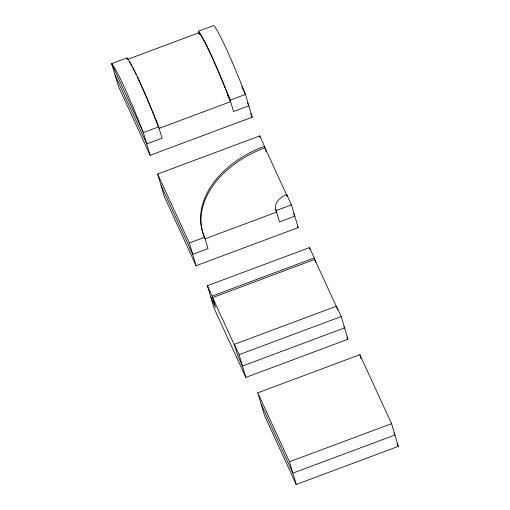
<?xml version="1.0" encoding="UTF-8"?>
<svg xmlns="http://www.w3.org/2000/svg" width="510" height="510" viewBox="0 0 510 510"><rect width="100%" height="100%" fill="white"/><g stroke="black" fill="none" stroke-linecap="round" stroke-linejoin="round"><path stroke-width="0.76" d="M115.05 74.983L146.733 143.941L162.052 138.216L158.667 126.862A99.252 7 69.5 0 0 126.984 57.91L111.664 63.629L118.441 86.337L150.118 155.295L252.233 117.166L245.463 94.452A99.252 7 69.5 0 0 213.779 25.5L198.46 31.218L199.365 34.246M152.324 111.403A99.252 7 69.5 0 1 155.697 119.742L159.12 128.38L230.596 101.688L227.179 93.049A99.252 7 69.5 0 0 200.302 34.565L198.913 32.736L127.436 59.421L126.984 57.91M158.667 126.862L143.348 132.581A99.252 7 69.5 0 0 111.664 63.629L143.348 132.581L150.118 155.295M198.46 31.218A99.252 7 69.5 0 1 230.144 100.177L245.463 94.452L241.829 86.553M293.556 213.467L294.825 216.227L279.505 221.946L276.12 210.592A16.39 11.322 -16.6 0 1 286.69 194.527L291.44 204.873L298.21 227.581L196.101 265.71L164.418 196.758L157.647 174.044L259.756 135.915L264.512 146.262L266.086 151.559M157.647 174.044L189.331 243.002L204.644 237.277A92.877 64.171 -16.6 0 1 264.512 146.262M276.12 210.592L291.44 204.873M343.938 326.528L344.575 327.904L242.46 366.033L237.711 355.687L234.326 344.333L336.434 306.204L341.19 316.551L347.96 339.258L245.845 377.387L214.162 308.435L207.391 285.721L309.506 247.592L314.256 257.939L315.613 262.478M207.391 285.721L212.147 296.068L314.256 257.939M234.326 344.333L239.075 354.679L341.19 316.551M257.767 392.834L359.881 354.705L391.559 423.663L398.335 446.371L296.221 484.5L264.537 415.548L257.767 392.834L289.45 461.786L296.221 484.5M289.45 461.786L391.559 423.663M247.528 102.937L248.848 105.812L233.529 111.531L230.144 100.177M250.582 113.577L252.233 117.166M336.555 307.001L314.708 259.45L212.6 297.579L234.778 345.85M393.956 432.862L394.95 435.017L292.836 473.146L261.152 404.188M297.553 226.147L298.21 227.581M397.009 443.496L398.335 446.371M346.966 337.104L347.96 339.258M198.913 32.736L199.576 34.17M227.626 95.223L230.596 101.688M161.032 185.404L192.716 254.356L208.029 248.638L204.644 237.277M210.777 297.075L215.532 307.422L212.147 296.068M359.881 354.705L361.01 358.492M336.887 307.721L337.563 309.991M309.506 247.592L310.182 249.868M286.69 194.527L287.136 196.044L264.958 147.773A92.877 64.171 -16.6 0 0 205.096 238.795L276.573 212.103A16.39 11.322 -16.6 0 1 275.865 209.234M259.756 135.915L260.208 137.432M239.075 354.679L245.845 377.387M189.331 243.002L196.101 265.71M129.221 61.85A99.252 7 69.5 0 1 130.069 63.189M130.828 64.464A99.252 7 69.5 0 1 131.797 66.185M132.791 68.015A99.252 7 69.5 0 1 134.723 71.744M135.316 72.936A99.252 7 69.5 0 1 136.24 74.817M137.196 76.793A99.252 7 69.5 0 1 152.018 110.664"/></g></svg>
